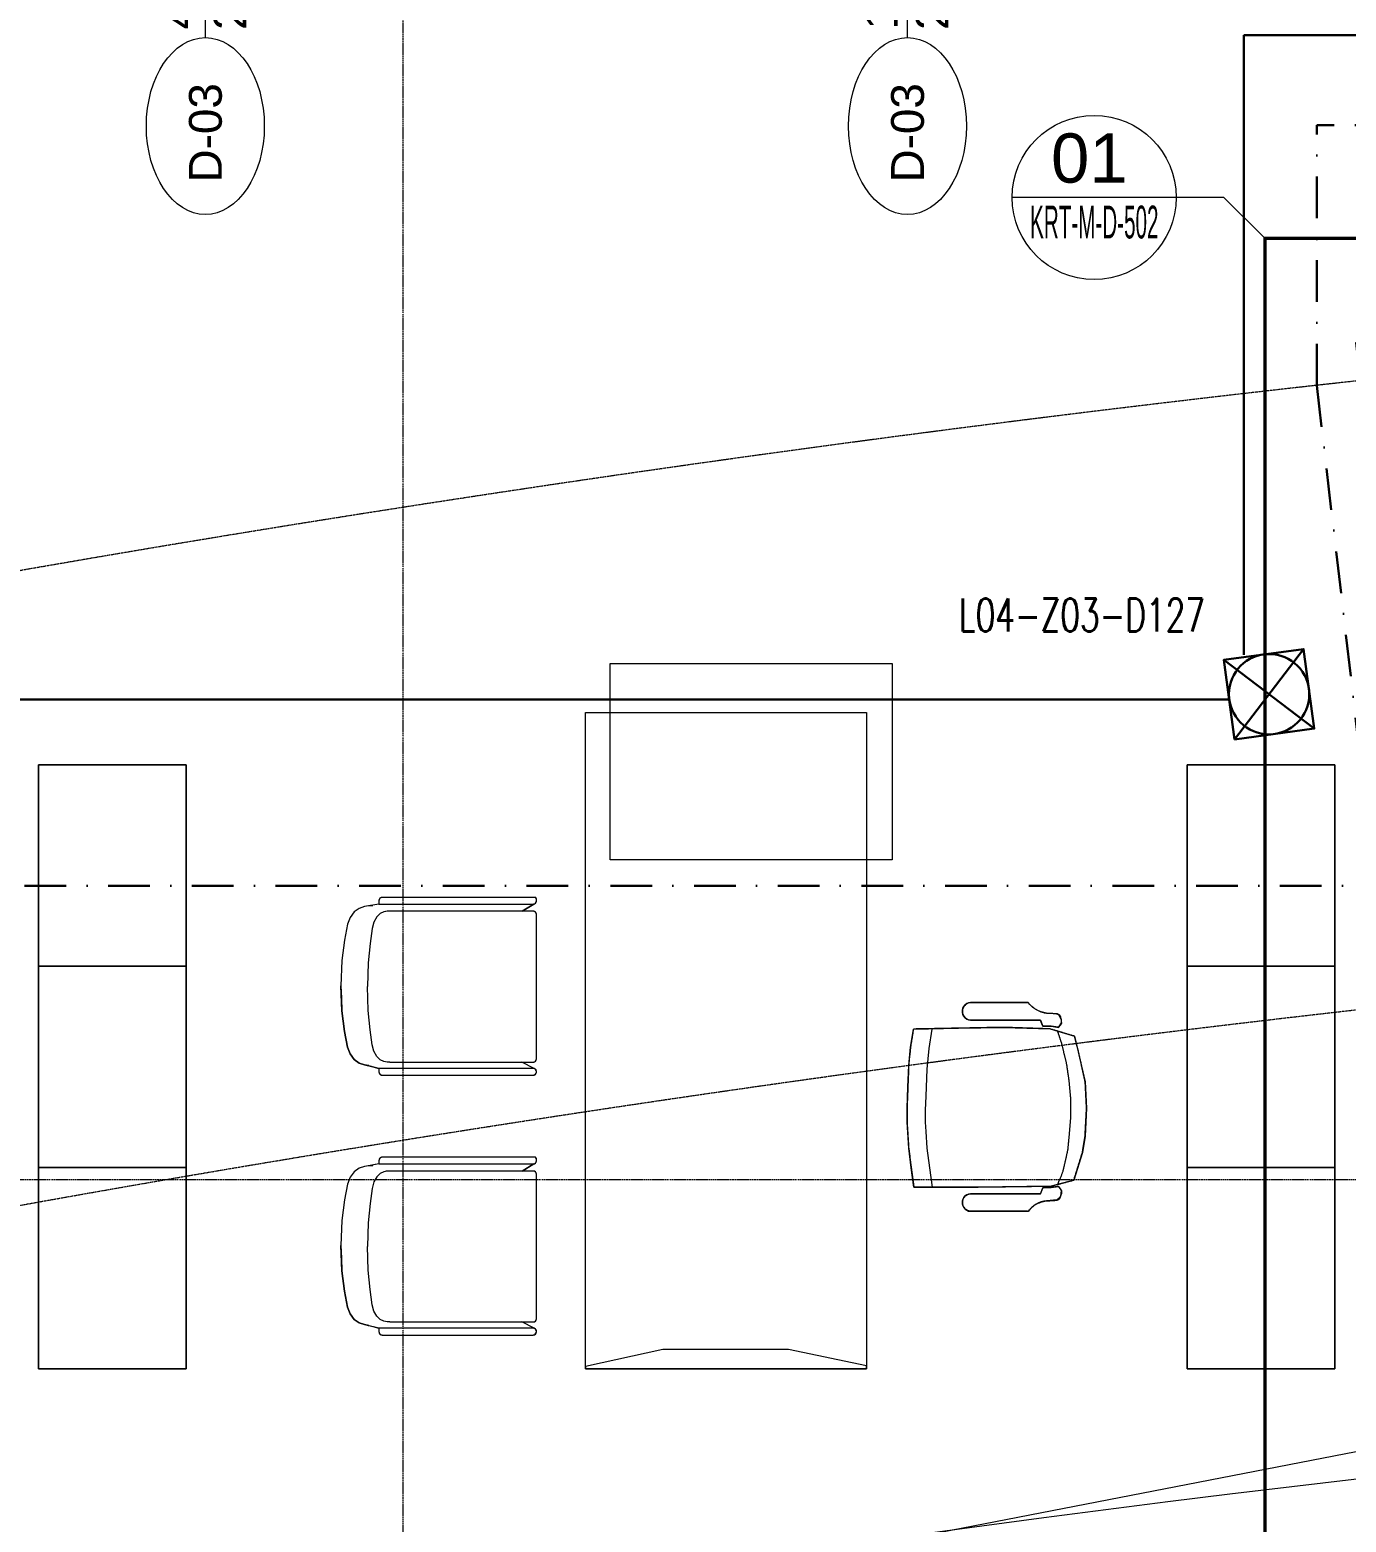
# Model space of a CAD drawing. Extents: x -1133 to 23780, y -1311 to 8245.
# Drawn here: x 9563.5 to 9964.6, y 1880.6 to 2335.4 of the extents above; entities that cross this region are included whole.
import ezdxf
from ezdxf.enums import TextEntityAlignment as Align

# ---------------------------------------------------------------- set-up
doc = ezdxf.new("R2010")
doc.units = 0
doc.header["$MEASUREMENT"] = 0
for name, pattern in [('DASHDOT', [25.4, 12.7, -6.35, 0, -6.35]), ('DASHDOT2', [0.5, 0.25, -0.125, 0, -0.125]), ('DOT2', [0.125, 0, -0.125]), ('HIDDEN', [0.375, 0.25, -0.125]), ('HIDDEN2', [4.7625, 3.175, -1.5875])]:
    doc.linetypes.add(name, pattern=pattern)
doc.layers.get('0').update_dxf_attribs({"color": 9, "lineweight": 9})
for name, color, linetype, lineweight in [('04', 9, 'Continuous', 9), ('05', 9, 'Continuous', 9), ('06D', 9, 'Continuous', 9), ('20', 9, 'DOT2', 9), ('21', 9, 'Continuous', 9), ('22', 8, 'Continuous', 9), ('24', 9, 'DASHDOT2', 9), ('35', 9, 'Continuous', 9), ('40', 9, 'Continuous', 9), ('E-DEDEKTÖR NUMARALARI', 20, 'Continuous', 30), ('E-DUVAR TİPİ FLAŞÖR', 7, 'Continuous', 30), ('E-KABLO', 7, 'Continuous', 30)]:
    doc.layers.add(name, color=color, linetype=linetype, lineweight=lineweight)
doc.styles.add('Arial', font='arial.ttf', dxfattribs={"height": 2.5})
doc.styles.add('E-YAZI', font='txttw.shx')

# ---------------------------------------------------------------- blocks, each defined once
blk = doc.blocks.new('0_doorno')
blk.add_lwpolyline([(4.5, 0), (12.5, 0)])
blk.add_ellipse((-0.891, 0), major_axis=(-5.391, 0), ratio=0.666667)
at = {"style": 'Arial'}
blk.add_attdef('YUKSEKLIK', text='', height=2, dxfattribs=at).set_placement((5, 12.3), align=Align.TOP_LEFT)
blk.add_attdef('KAPINO', text='', height=2, dxfattribs=at).set_placement((0, 0), align=Align.MIDDLE)
blk.add_attdef('GENISLIK', text='', height=2, dxfattribs=at).set_placement((5, -3.789), align=Align.BOTTOM_LEFT)
blk = doc.blocks.new('0_detailbox1')
blk.add_lwpolyline([(10.411, -2.5), (7.911, 0), (-5, 0)])
blk.add_circle((0, 0), 5)
at = {"style": 'Arial'}
blk.add_attdef('DETAYADI', text='', height=3, dxfattribs=at).set_placement((0, 0), align=Align.BOTTOM_CENTER)
blk.add_attdef('PAFTAADI', text='', height=2, dxfattribs=at).set_placement((0, -0.5), align=Align.TOP_CENTER)
blk = doc.blocks.new('p-audi_arac')
at = {"layer": '06D', "lineweight": 0, "flags": 128}
blk.add_lwpolyline([(695.6, 0.8), (-4.4, 0.8), (-4.4, 400.8), (695.6, 400.8)], close=True, dxfattribs=at)
blk = doc.blocks.new('Group-41-1')
for p, q in [((384804.5645, 69162.035), (384804.5645, 69161.585)), ((384805.1779, 69162.035), (384804.5645, 69162.035)), ((384805.1779, 69161.585), (384805.1779, 69162.035)), ((384804.5645, 69161.585), (384805.1779, 69161.585))]:
    blk.add_line(p, q)
at = {"flags": 128}
blk.add_lwpolyline([(384804.5645, 69162.035), (384805.1779, 69162.035), (384805.1779, 69161.585), (384804.5645, 69161.585)], close=True, dxfattribs=at)
blk = doc.blocks.new('Group-42-1')
at = {"layer": '05', "color": 7}
for p in [(-1.2267, 0), (-0.6133, 0), (0, 0)]:
    blk.add_blockref('Group-41-1', p, dxfattribs=at)
blk = doc.blocks.new('Group-32-1')
for p, q in [((384804.5516, 69159.371), (384804.573, 69159.3356)), ((384804.5731, 69159.3699), (384804.573, 69159.3694)), ((384804.573, 69159.3694), (384804.573, 69159.3689)), ((384804.573, 69159.3689), (384804.573, 69158.9239)), ((384804.5732, 69159.3709), (384804.5731, 69159.3704)), ((384804.5731, 69159.3704), (384804.5731, 69159.3699)), ((384804.5733, 69159.3713), (384804.5732, 69159.3709)), ((384804.5735, 69159.3718), (384804.5733, 69159.3713)), ((384804.5736, 69159.3723), (384804.5735, 69159.3718)), ((384804.5738, 69159.3727), (384804.5736, 69159.3723)), ((384804.574, 69159.3732), (384804.5738, 69159.3727)), ((384804.5742, 69159.3736), (384804.574, 69159.3732)), ((384804.5745, 69159.374), (384804.5742, 69159.3736)), ((384804.5747, 69159.3745), (384804.5745, 69159.374)), ((384804.575, 69159.3749), (384804.5747, 69159.3745)), ((384804.5753, 69159.3752), (384804.575, 69159.3749)), ((384804.5756, 69159.3756), (384804.5753, 69159.3752)), ((384804.576, 69159.376), (384804.5756, 69159.3756)), ((384804.5763, 69159.3763), (384804.576, 69159.376)), ((384804.5767, 69159.3766), (384804.5763, 69159.3763)), ((384804.5771, 69159.3769), (384804.5767, 69159.3766)), ((384804.5775, 69159.3772), (384804.5771, 69159.3769)), ((384804.5779, 69159.3775), (384804.5775, 69159.3772)), ((384804.5783, 69159.3777), (384804.5779, 69159.3775)), ((384804.5788, 69159.3779), (384804.5783, 69159.3777)), ((384804.5792, 69159.3781), (384804.5788, 69159.3779)), ((384804.5797, 69159.3783), (384804.5792, 69159.3781)), ((384804.5801, 69159.3785), (384804.5797, 69159.3783)), ((384804.5806, 69159.3786), (384804.5801, 69159.3785)), ((384804.5811, 69159.3787), (384804.5806, 69159.3786)), ((384804.5816, 69159.3788), (384804.5811, 69159.3787)), ((384804.5821, 69159.3789), (384804.5816, 69159.3788)), ((384804.5825, 69159.3789), (384804.5821, 69159.3789)), ((384804.583, 69159.3789), (384804.5825, 69159.3789)), ((384805.023, 69159.3789), (384804.583, 69159.3789)), ((384805.0235, 69159.3789), (384805.023, 69159.3789)), ((384805.024, 69159.3789), (384805.0235, 69159.3789)), ((384805.0245, 69159.3788), (384805.024, 69159.3789)), ((384805.0249, 69159.3787), (384805.0245, 69159.3788)), ((384805.0254, 69159.3786), (384805.0249, 69159.3787)), ((384805.0259, 69159.3785), (384805.0254, 69159.3786)), ((384805.0264, 69159.3783), (384805.0259, 69159.3785)), ((384805.0268, 69159.3781), (384805.0264, 69159.3783)), ((384805.0273, 69159.3779), (384805.0268, 69159.3781)), ((384805.0277, 69159.3777), (384805.0273, 69159.3779)), ((384805.0281, 69159.3775), (384805.0277, 69159.3777)), ((384805.0285, 69159.3772), (384805.0281, 69159.3775)), ((384805.029, 69159.3769), (384805.0285, 69159.3772)), ((384805.0293, 69159.3766), (384805.029, 69159.3769)), ((384805.0297, 69159.3763), (384805.0293, 69159.3766)), ((384805.0301, 69159.376), (384805.0297, 69159.3763)), ((384805.0304, 69159.3756), (384805.0301, 69159.376)), ((384805.0307, 69159.3752), (384805.0304, 69159.3756)), ((384805.031, 69159.3749), (384805.0307, 69159.3752)), ((384805.0313, 69159.3745), (384805.031, 69159.3749)), ((384805.0316, 69159.374), (384805.0313, 69159.3745)), ((384805.0318, 69159.3736), (384805.0316, 69159.374)), ((384805.032, 69159.3732), (384805.0318, 69159.3736)), ((384805.0322, 69159.3727), (384805.032, 69159.3732)), ((384805.0324, 69159.3723), (384805.0322, 69159.3727)), ((384805.0326, 69159.3718), (384805.0324, 69159.3723)), ((384805.0327, 69159.3713), (384805.0326, 69159.3718)), ((384805.0328, 69159.3709), (384805.0327, 69159.3713)), ((384805.0329, 69159.3704), (384805.0328, 69159.3709)), ((384805.0329, 69159.3699), (384805.0329, 69159.3704)), ((384805.033, 69159.3694), (384805.0329, 69159.3699)), ((384805.0521, 69159.3725), (384805.033, 69159.3345)), ((384805.033, 69159.3689), (384805.033, 69159.3694)), ((384805.033, 69158.9322), (384805.033, 69159.3689)), ((384805.033, 69158.9322), (384805.033, 69158.9322)), ((384804.5516, 69158.8992), (384804.558, 69158.8616)), ((384805.0524, 69158.8992), (384805.0423, 69158.8616))]:
    blk.add_line(p, q)
at = {"flags": 128}
for points in [[(384804.5309, 69158.9092), (384804.5309, 69158.9087), (384804.531, 69158.9082), (384804.531, 69158.9077), (384804.5311, 69158.9072), (384804.5312, 69158.9068), (384804.5314, 69158.9063), (384804.5315, 69158.9058), (384804.5317, 69158.9054), (384804.5319, 69158.9049), (384804.5321, 69158.9045), (384804.5324, 69158.904), (384804.5326, 69158.9036), (384804.5329, 69158.9032), (384804.5332, 69158.9028), (384804.5335, 69158.9025), (384804.5339, 69158.9021), (384804.5342, 69158.9018), (384804.5346, 69158.9015), (384804.535, 69158.9012), (384804.5354, 69158.9009), (384804.5358, 69158.9006), (384804.5362, 69158.9004), (384804.5367, 69158.9001), (384804.5371, 69158.8999), (384804.5376, 69158.8998), (384804.538, 69158.8996), (384804.5385, 69158.8995), (384804.539, 69158.8994), (384804.5395, 69158.8993), (384804.54, 69158.8992), (384804.5404, 69158.8992), (384804.5409, 69158.8992), (384804.5516, 69158.8992), (384804.5516, 69159.3689), (384804.5516, 69159.3694), (384804.5516, 69159.3699), (384804.5515, 69159.3704), (384804.5515, 69159.3709), (384804.5513, 69159.3713), (384804.5512, 69159.3718), (384804.5511, 69159.3723), (384804.5509, 69159.3727), (384804.5507, 69159.3732), (384804.5505, 69159.3736), (384804.5502, 69159.374), (384804.55, 69159.3745), (384804.5497, 69159.3749), (384804.5494, 69159.3752), (384804.5491, 69159.3756), (384804.5487, 69159.376), (384804.5484, 69159.3763), (384804.548, 69159.3766), (384804.5476, 69159.3769), (384804.5472, 69159.3772), (384804.5468, 69159.3775), (384804.5464, 69159.3777), (384804.5459, 69159.3779), (384804.5455, 69159.3781), (384804.545, 69159.3783), (384804.5445, 69159.3785), (384804.5441, 69159.3786), (384804.5436, 69159.3787), (384804.5431, 69159.3788), (384804.5426, 69159.3789), (384804.5421, 69159.3789), (384804.5416, 69159.3789), (384804.5359, 69159.3789), (384804.5357, 69159.3789), (384804.5354, 69159.3789), (384804.5352, 69159.3788), (384804.535, 69159.3788), (384804.5347, 69159.3788), (384804.5345, 69159.3787), (384804.5343, 69159.3786), (384804.534, 69159.3785), (384804.5338, 69159.3784), (384804.5336, 69159.3783), (384804.5334, 69159.3782), (384804.5332, 69159.3781), (384804.533, 69159.3779), (384804.5328, 69159.3778), (384804.5326, 69159.3776), (384804.5324, 69159.3774), (384804.5322, 69159.3773), (384804.5321, 69159.3771), (384804.5319, 69159.3769), (384804.5318, 69159.3767), (384804.5316, 69159.3765), (384804.5315, 69159.3763), (384804.5314, 69159.376), (384804.5313, 69159.3758), (384804.5312, 69159.3756), (384804.5312, 69159.3754), (384804.5311, 69159.3751), (384804.531, 69159.3749), (384804.531, 69159.3746), (384804.531, 69159.3744), (384804.5309, 69159.3741), (384804.5309, 69159.3739), (384804.5309, 69158.9092)], [(384805.0521, 69158.8992), (384805.0628, 69158.8992), (384805.0633, 69158.8992), (384805.0638, 69158.8992), (384805.0642, 69158.8993), (384805.0647, 69158.8994), (384805.0652, 69158.8995), (384805.0657, 69158.8996), (384805.0661, 69158.8998), (384805.0666, 69158.8999), (384805.0671, 69158.9001), (384805.0675, 69158.9004), (384805.0679, 69158.9006), (384805.0683, 69158.9009), (384805.0687, 69158.9012), (384805.0691, 69158.9015), (384805.0695, 69158.9018), (384805.0698, 69158.9021), (384805.0702, 69158.9025), (384805.0705, 69158.9028), (384805.0708, 69158.9032), (384805.0711, 69158.9036), (384805.0714, 69158.904), (384805.0716, 69158.9045), (384805.0718, 69158.9049), (384805.072, 69158.9054), (384805.0722, 69158.9058), (384805.0723, 69158.9063), (384805.0725, 69158.9068), (384805.0726, 69158.9072), (384805.0727, 69158.9077), (384805.0727, 69158.9082), (384805.0728, 69158.9087), (384805.0728, 69158.9092), (384805.0728, 69159.3689), (384805.0728, 69159.3694), (384805.0727, 69159.3699), (384805.0727, 69159.3704), (384805.0726, 69159.3709), (384805.0725, 69159.3713), (384805.0723, 69159.3718), (384805.0722, 69159.3723), (384805.072, 69159.3727), (384805.0718, 69159.3732), (384805.0716, 69159.3736), (384805.0714, 69159.374), (384805.0711, 69159.3745), (384805.0708, 69159.3749), (384805.0705, 69159.3752), (384805.0702, 69159.3756), (384805.0698, 69159.376), (384805.0695, 69159.3763), (384805.0691, 69159.3766), (384805.0687, 69159.3769), (384805.0683, 69159.3772), (384805.0679, 69159.3775), (384805.0675, 69159.3777), (384805.0671, 69159.3779), (384805.0666, 69159.3781), (384805.0661, 69159.3783), (384805.0657, 69159.3785), (384805.0652, 69159.3786), (384805.0647, 69159.3787), (384805.0642, 69159.3788), (384805.0638, 69159.3789), (384805.0633, 69159.3789), (384805.0628, 69159.3789), (384805.0621, 69159.3789), (384805.0616, 69159.3789), (384805.0611, 69159.3789), (384805.0606, 69159.3788), (384805.0601, 69159.3787), (384805.0596, 69159.3786), (384805.0592, 69159.3785), (384805.0587, 69159.3783), (384805.0582, 69159.3781), (384805.0578, 69159.3779), (384805.0574, 69159.3777), (384805.0569, 69159.3775), (384805.0565, 69159.3772), (384805.0561, 69159.3769), (384805.0557, 69159.3766), (384805.0554, 69159.3763), (384805.055, 69159.376), (384805.0547, 69159.3756), (384805.0543, 69159.3752), (384805.054, 69159.3749), (384805.0538, 69159.3745), (384805.0535, 69159.374), (384805.0533, 69159.3736), (384805.053, 69159.3732), (384805.0528, 69159.3727), (384805.0527, 69159.3723), (384805.0525, 69159.3718), (384805.0524, 69159.3713), (384805.0523, 69159.3709), (384805.0522, 69159.3704), (384805.0521, 69159.3699), (384805.0521, 69159.3694), (384805.0521, 69159.3689), (384805.0521, 69158.8992)]]:
    blk.add_lwpolyline(points, close=True, dxfattribs=at)
for points in [[(384804.5309, 69158.9092, 0.414214), (384804.5409, 69158.8992), (384804.5516, 69158.8992), (384804.5516, 69159.3689, 0.414214), (384804.5416, 69159.3789), (384804.5359, 69159.3789, 0.414214), (384804.5309, 69159.3739)], [(384805.0521, 69158.8992), (384805.0628, 69158.8992, 0.414214), (384805.0728, 69158.9092), (384805.0728, 69159.3689, 0.414214), (384805.0628, 69159.3789), (384805.0621, 69159.3789, 0.414214), (384805.0521, 69159.3689)]]:
    blk.add_lwpolyline(points, format="xyb", close=True, dxfattribs=at)
blk.add_lwpolyline([(384805.033, 69158.9322), (384805.033, 69159.3689, 0.414214), (384805.023, 69159.3789), (384804.583, 69159.3789, 0.414214), (384804.573, 69159.3689), (384804.573, 69158.9239), (384804.5738, 69158.9202)], format="xyb", dxfattribs=at)
for points in [[(384804.573, 69158.9322), (384804.573, 69158.9239), (384804.5752, 69158.9142), (384804.5804, 69158.903), (384804.5903, 69158.8926), (384804.6064, 69158.8839), (384804.6258, 69158.8783), (384804.6716, 69158.8721), (384804.7307, 69158.8665), (384804.803, 69158.8644)], [(384805.033, 69158.9322), (384805.033, 69158.9239), (384805.0308, 69158.9142), (384805.0256, 69158.903), (384805.0157, 69158.8926), (384804.9996, 69158.8839), (384804.9803, 69158.8783), (384804.9344, 69158.8721), (384804.8753, 69158.8665), (384804.803, 69158.8644)], [(384804.5569, 69158.8806), (384804.5569, 69158.8686), (384804.5592, 69158.8546), (384804.5647, 69158.8386), (384804.5752, 69158.8236), (384804.5922, 69158.8111), (384804.6127, 69158.8031), (384804.6612, 69158.7941), (384804.7237, 69158.7861), (384804.8002, 69158.7831)], [(384805.0434, 69158.8658), (384805.0434, 69158.8686), (384805.0412, 69158.8546), (384805.0357, 69158.8386), (384805.0252, 69158.8236), (384805.0082, 69158.8111), (384804.9877, 69158.8031), (384804.9392, 69158.7941), (384804.8767, 69158.7861), (384804.8002, 69158.7831)]]:
    blk.add_lwpolyline(points, dxfattribs=at)
at = {"layer": '40'}
blk.add_lwpolyline([(384805.023, 69159.3789), (384804.583, 69159.3789, 0.414214), (384804.573, 69159.3689), (384804.573, 69159.3366), (384804.573, 69159.3356), (384804.5516, 69159.371), (384804.551, 69159.3725, 0.309775), (384804.5416, 69159.3789), (384804.5359, 69159.3789, 0.413784), (384804.5309, 69159.3739), (384804.5309, 69158.9092, 0.414214), (384804.5409, 69158.8992), (384804.5516, 69158.8992), (384804.5569, 69158.8686), (384804.5592, 69158.8546), (384804.5647, 69158.8386), (384804.5752, 69158.8236), (384804.5922, 69158.8111), (384804.6127, 69158.8031), (384804.6612, 69158.7941), (384804.7237, 69158.7861), (384804.8002, 69158.7831), (384804.8384, 69158.7846), (384804.8767, 69158.7861), (384804.9392, 69158.7941), (384804.9877, 69158.8031), (384805.0082, 69158.8111), (384805.0252, 69158.8236), (384805.0357, 69158.8386), (384805.0412, 69158.8546), (384805.0473, 69158.8804), (384805.0524, 69158.8992), (384805.0628, 69158.8992, 0.414214), (384805.0728, 69158.9092), (384805.0728, 69159.3689, 0.781144), (384805.0521, 69159.3725), (384805.033, 69159.3345), (384805.033, 69159.3689, 0.407263), (384805.0232, 69159.3789)], format="xyb", close=True, dxfattribs=at)
blk = doc.blocks.new('Group-258-1')
at = {"linetype": 'Continuous'}
for p, q in [((384800.0983, 69164.505), (384800.0936, 69164.5084)), ((384800.71, 69164.505), (384800.7146, 69164.5084)), ((384800.2257, 69164.3995), (384800.1668, 69164.4084)), ((384800.2892, 69164.3936), (384800.2257, 69164.3995)), ((384800.3717, 69164.3904), (384800.2892, 69164.3936)), ((384800.4137, 69164.389), (384800.3717, 69164.3904)), ((384800.4502, 69164.389), (384800.4137, 69164.389)), ((384800.4792, 69164.3908), (384800.4502, 69164.389)), ((384800.5299, 69164.394), (384800.4792, 69164.3908)), ((384800.5895, 69164.4019), (384800.5299, 69164.394)), ((384800.6491, 69164.4097), (384800.5895, 69164.4019))]:
    blk.add_line(p, q, dxfattribs=at)
at = {"linetype": 'Continuous', "flags": 128}
for points in [[(384800.0862, 69164.6997), (384800.0862, 69164.6409), (384800.0862, 69164.6409)], [(384800.722, 69164.6997), (384800.722, 69164.6409), (384800.722, 69164.6409)], [(384800.0862, 69164.6409), (384800.0862, 69164.5259), (384800.0862, 69164.6409)], [(384800.1395, 69164.5259), (384800.1395, 69164.6409), (384800.1395, 69164.6409)], [(384800.6687, 69164.5259), (384800.6687, 69164.6409), (384800.6687, 69164.6409)], [(384800.722, 69164.6409), (384800.722, 69164.5259), (384800.722, 69164.6409)], [(384800.0862, 69164.5259), (384800.0862, 69164.5259), (384800.087, 69164.52)], [(384800.0862, 69164.5259), (384800.087, 69164.52), (384800.087, 69164.52)], [(384800.087, 69164.52), (384800.087, 69164.52), (384800.0892, 69164.5143)], [(384800.087, 69164.52), (384800.0892, 69164.5143), (384800.0892, 69164.5143)], [(384800.0892, 69164.5143), (384800.0892, 69164.5143), (384800.0929, 69164.5094)], [(384800.0892, 69164.5143), (384800.0936, 69164.5084), (384800.0929, 69164.5094)], [(384800.0977, 69164.5054), (384800.0977, 69164.5054), (384800.1034, 69164.5026)], [(384800.0977, 69164.5054), (384800.1034, 69164.5026), (384800.1034, 69164.5026)], [(384800.1223, 69164.5026), (384800.1223, 69164.5026), (384800.128, 69164.5054)], [(384800.1223, 69164.5026), (384800.128, 69164.5054), (384800.128, 69164.5054)], [(384800.128, 69164.5054), (384800.128, 69164.5054), (384800.1328, 69164.5094)], [(384800.128, 69164.5054), (384800.1328, 69164.5094), (384800.1328, 69164.5094)], [(384800.1328, 69164.5094), (384800.1328, 69164.5094), (384800.1365, 69164.5143)], [(384800.1328, 69164.5094), (384800.1365, 69164.5143), (384800.1365, 69164.5143)], [(384800.1365, 69164.5143), (384800.1365, 69164.5143), (384800.1387, 69164.52)], [(384800.1365, 69164.5143), (384800.1387, 69164.52), (384800.1387, 69164.52)], [(384800.1387, 69164.52), (384800.1387, 69164.52), (384800.1395, 69164.5259)], [(384800.1387, 69164.52), (384800.1395, 69164.5259), (384800.1395, 69164.5259)], [(384800.6695, 69164.52), (384800.6695, 69164.52), (384800.6687, 69164.5259)], [(384800.6695, 69164.52), (384800.6687, 69164.5259), (384800.6687, 69164.5259)], [(384800.6718, 69164.5143), (384800.6718, 69164.5143), (384800.6695, 69164.52)], [(384800.6718, 69164.5143), (384800.6695, 69164.52), (384800.6695, 69164.52)], [(384800.6754, 69164.5094), (384800.6754, 69164.5094), (384800.6718, 69164.5143)], [(384800.6754, 69164.5094), (384800.6718, 69164.5143), (384800.6718, 69164.5143)], [(384800.6802, 69164.5054), (384800.6802, 69164.5054), (384800.6754, 69164.5094)], [(384800.6802, 69164.5054), (384800.6754, 69164.5094), (384800.6754, 69164.5094)], [(384800.6859, 69164.5026), (384800.6859, 69164.5026), (384800.6802, 69164.5054)], [(384800.6859, 69164.5026), (384800.6802, 69164.5054), (384800.6802, 69164.5054)], [(384800.7105, 69164.5054), (384800.7105, 69164.5054), (384800.7048, 69164.5026)], [(384800.7105, 69164.5054), (384800.7048, 69164.5026), (384800.7048, 69164.5026)], [(384800.719, 69164.5143), (384800.7146, 69164.5084), (384800.7153, 69164.5094)], [(384800.719, 69164.5143), (384800.719, 69164.5143), (384800.7153, 69164.5094)], [(384800.7213, 69164.52), (384800.7213, 69164.52), (384800.719, 69164.5143)], [(384800.7213, 69164.52), (384800.719, 69164.5143), (384800.719, 69164.5143)], [(384800.722, 69164.5259), (384800.722, 69164.5259), (384800.7213, 69164.52)], [(384800.722, 69164.5259), (384800.7213, 69164.52), (384800.7213, 69164.52)], [(384800.1034, 69164.5026), (384800.1034, 69164.5026), (384800.1096, 69164.5011)], [(384800.1034, 69164.5026), (384800.1096, 69164.5011), (384800.1096, 69164.5011)], [(384800.1096, 69164.5011), (384800.1096, 69164.5011), (384800.1161, 69164.5011)], [(384800.1096, 69164.5011), (384800.1161, 69164.5011), (384800.1161, 69164.5011)], [(384800.1161, 69164.5011), (384800.1161, 69164.5011), (384800.1223, 69164.5026)], [(384800.1161, 69164.5011), (384800.1223, 69164.5026), (384800.1223, 69164.5026)], [(384800.6922, 69164.5011), (384800.6922, 69164.5011), (384800.6859, 69164.5026)], [(384800.6922, 69164.5011), (384800.6859, 69164.5026), (384800.6859, 69164.5026)], [(384800.6986, 69164.5011), (384800.6986, 69164.5011), (384800.6922, 69164.5011)], [(384800.6986, 69164.5011), (384800.6922, 69164.5011), (384800.6922, 69164.5011)], [(384800.7048, 69164.5026), (384800.7048, 69164.5026), (384800.6986, 69164.5011)], [(384800.7048, 69164.5026), (384800.6986, 69164.5011), (384800.6986, 69164.5011)]]:
    blk.add_lwpolyline(points, close=True, dxfattribs=at)
at = {"linetype": 'Continuous'}
for points in [[(384800.3272, 69164.8751), (384800.2792, 69164.8644), (384800.2312, 69164.8536)], [(384800.4074, 69164.8792), (384800.3673, 69164.8772), (384800.3272, 69164.8751)], [(384800.4932, 69164.8746), (384800.4503, 69164.8769), (384800.4074, 69164.8792)], [(384800.5432, 69164.8666), (384800.5182, 69164.8706), (384800.4932, 69164.8746)], [(384800.1886, 69164.8426), (384800.1775, 69164.8055), (384800.1663, 69164.7685)], [(384800.2312, 69164.8536), (384800.2099, 69164.8481), (384800.1886, 69164.8426)], [(384800.3252, 69164.8264), (384800.2999, 69164.8227), (384800.2746, 69164.8191)], [(384800.3841, 69164.8318), (384800.3546, 69164.8291), (384800.3252, 69164.8264)], [(384800.4307, 69164.8318), (384800.4074, 69164.8318), (384800.3841, 69164.8318)], [(384800.4872, 69164.8271), (384800.4589, 69164.8295), (384800.4307, 69164.8318)], [(384800.5356, 69164.8225), (384800.5114, 69164.8248), (384800.4872, 69164.8271)], [(384800.6271, 69164.8405), (384800.5851, 69164.8535), (384800.5432, 69164.8666)], [(384800.6454, 69164.7717), (384800.6363, 69164.8061), (384800.6271, 69164.8405)], [(384800.1182, 69164.7571), (384800.1184, 69164.788), (384800.1261, 69164.8013), (384800.1481, 69164.8026)], [(384800.1481, 69164.8026), (384800.1523, 69164.8031), (384800.1616, 69164.7937)], [(384800.1616, 69164.7937), (384800.1601, 69164.7826), (384800.1585, 69164.7715)], [(384800.2113, 69164.8039), (384800.1911, 69164.7972), (384800.1708, 69164.7905)], [(384800.2746, 69164.8191), (384800.2429, 69164.8115), (384800.2113, 69164.8039)], [(384800.5919, 69164.8096), (384800.5638, 69164.8161), (384800.5356, 69164.8225)], [(384800.637, 69164.7924), (384800.6046, 69164.8075), (384800.5919, 69164.8096)], [(384800.6601, 69164.8026), (384800.656, 69164.8031), (384800.6466, 69164.7937)], [(384800.6466, 69164.7937), (384800.6482, 69164.7826), (384800.6497, 69164.7715)], [(384800.69, 69164.7571), (384800.6898, 69164.788), (384800.6822, 69164.8013), (384800.6601, 69164.8026)], [(384800.0854, 69164.7011), (384800.1126, 69164.7212), (384800.1182, 69164.7571)], [(384800.158, 69164.7461), (384800.1488, 69164.7423), (384800.1395, 69164.7385)], [(384800.1395, 69164.7385), (384800.1395, 69164.6897), (384800.1395, 69164.6409)], [(384800.1585, 69164.7715), (384800.1583, 69164.7588), (384800.158, 69164.7461)], [(384800.1663, 69164.7685), (384800.1639, 69164.6975), (384800.1616, 69164.6266)], [(384800.6491, 69164.4746), (384800.6472, 69164.6232), (384800.6454, 69164.7717)], [(384800.6497, 69164.7715), (384800.65, 69164.7588), (384800.6502, 69164.7461)], [(384800.6502, 69164.7461), (384800.6595, 69164.7423), (384800.6687, 69164.7385)], [(384800.6687, 69164.7385), (384800.6687, 69164.6897), (384800.6687, 69164.6409)], [(384800.7229, 69164.7011), (384800.6957, 69164.7212), (384800.69, 69164.7571)], [(384800.1616, 69164.6266), (384800.1642, 69164.4892), (384800.1668, 69164.3518)], [(384800.6491, 69164.3531), (384800.6491, 69164.4138), (384800.6491, 69164.4746)], [(384800.1668, 69164.3518), (384800.2302, 69164.3409), (384800.278, 69164.3374)], [(384800.278, 69164.3374), (384800.3427, 69164.3349), (384800.4074, 69164.3324)], [(384800.4074, 69164.3324), (384800.4288, 69164.3324), (384800.4502, 69164.3324)], [(384800.4502, 69164.3324), (384800.4901, 69164.3349), (384800.5299, 69164.3374)], [(384800.5299, 69164.3374), (384800.5895, 69164.3452), (384800.6491, 69164.3531)]]:
    blk.add_open_spline(points, degree=2, dxfattribs=at)
at = {"layer": '40'}
blk.add_lwpolyline([(384800.6491, 69164.3531), (384800.5895, 69164.3452), (384800.5299, 69164.3374), (384800.4502, 69164.3324), (384800.4074, 69164.3324), (384800.3427, 69164.3349), (384800.278, 69164.3374), (384800.2222, 69164.3433), (384800.1668, 69164.3518), (384800.1642, 69164.4892), (384800.1616, 69164.6266), (384800.1639, 69164.6975), (384800.1663, 69164.7685), (384800.1732, 69164.7913), (384800.1886, 69164.8426), (384800.3272, 69164.8751), (384800.4074, 69164.8792), (384800.4932, 69164.8746), (384800.5432, 69164.8666), (384800.6271, 69164.8405), (384800.6454, 69164.7717), (384800.6472, 69164.6232), (384800.6491, 69164.4746), (384800.6491, 69164.4097)], close=True, dxfattribs=at)
for points in [[(384800.1395, 69164.7385), (384800.158, 69164.7461), (384800.1583, 69164.7588), (384800.1585, 69164.7715), (384800.1616, 69164.7937), (384800.1481, 69164.8026, 0.293897), (384800.1206, 69164.7899), (384800.1182, 69164.7571, -0.205), (384800.0854, 69164.7011), (384800.0862, 69164.6997), (384800.0862, 69164.5259, 0.937941), (384800.1395, 69164.5259)], [(384800.6687, 69164.7385), (384800.6502, 69164.7461), (384800.65, 69164.7588), (384800.6497, 69164.7715), (384800.6466, 69164.7937), (384800.6601, 69164.8026, -0.293897), (384800.6877, 69164.7899), (384800.69, 69164.7571, 0.205), (384800.7229, 69164.7011), (384800.722, 69164.6997), (384800.722, 69164.5259, -0.937941), (384800.6687, 69164.5259)]]:
    blk.add_lwpolyline(points, format="xyb", close=True, dxfattribs=at)
blk = doc.blocks.new('p-ma-audi')
for p, q in [((-7.57, 155.19), (-7.57, 200)), ((-85.7, 155.19), (-7.57, 155.19))]:
    blk.add_line(p, q)
at = {"flags": 128}
for points in [[(-7.57, 200), (-7.57, 214.96), (-93.45, 214.96), (-93.45, 155.19), (-85.7, 155.19)], [(-85.7, 0.04), (-85.7, 0.94), (-61.93, 5.88), (-23.62, 5.88), (0, 0.73), (0, 0), (-85.67, 0)]]:
    blk.add_lwpolyline(points, dxfattribs=at)
for points in [[(-85.7, 200), (-85.7, 0), (0, 0), (0, 200), (-85.7, 200)], [(-85.7, 200), (-85.7, 0), (0, 0), (0, 200)]]:
    blk.add_lwpolyline(points, close=True, dxfattribs=at)
blk = doc.blocks.new('100_DUVAR TİPİ FLAŞÖR 085')
at = {"layer": 'E-DUVAR TİPİ FLAŞÖR', "color": 4}
blk.add_line((-1.224, 2.448), (1.224, 0), dxfattribs=at)
blk.add_lwpolyline([(-1.224, 0), (-1.224, 2.448), (1.224, 2.448), (1.224, 0)], close=True, dxfattribs=at)
blk.add_lwpolyline([(1.224, 2.448), (-1.224, 0)], dxfattribs=at)
blk.add_circle((0, 1.224), 1.224, dxfattribs=at)

msp = doc.modelspace()

# ---------------------------------------------------------------- linework, layer by layer
at = {"layer": '20', "linetype": 'HIDDEN', "lineweight": 0}
for points in [[(7497.5, 1433.22, -0.101512), (9968.66, 2228.47, -0.101512)], [(7129.5, 979.76, -0.152644), (10705.5, 2076.19, -0.10573)]]:
    msp.add_lwpolyline(points, format="xyb", dxfattribs=at)
at = {"layer": '21', "linetype": 'DASHDOT2'}
msp.add_lwpolyline([(9677.23, 287.1), (9677.23, 2538.75)], dxfattribs=at)
at = {"layer": '21', "linetype": 'HIDDEN2', "ltscale": 0.1, "const_width": 1}
msp.add_lwpolyline([(9939.87, 2271.8), (10517.49, 2271.8), (10517.49, 1816.58), (9939.87, 1816.58)], close=True, dxfattribs=at)
at = {"layer": '24'}
msp.add_lwpolyline([(6827.5, 1985), (11027.5, 1985)], dxfattribs=at)
at = {"layer": '35'}
msp.add_lwpolyline([(7909.5, 2803), (8525.5, 2803), (8525.5, 2363), (10472.5, 2363), (10472.5, 2240), (9967.4, 2240), (10004.84, 1897.89, 0.099521), (7703.07, 1167.17)], format="xyb", dxfattribs=at)
at = {"layer": 'E-KABLO', "color": 5, "linetype": 'Continuous'}
for p, q in [((10589.18, 2333.72), (9933.46, 2333.72)), ((9933.46, 2144.88), (9933.46, 2333.72)), ((9928.97, 2131.29), (7921.87, 2131.29))]:
    msp.add_line(p, q, dxfattribs=at)
at = {"layer": 'E-KABLO', "color": 6, "linetype": 'DASHDOT'}
for p, q in [((10164.98, 2306.35), (9955.66, 2306.35)), ((9955.66, 2227.01), (9955.66, 2306.35)), ((9955.66, 2227.01), (9968.71, 2114.9)), ((9383.4, 2074.52), (9973.15, 2074.52))]:
    msp.add_line(p, q, dxfattribs=at)

# ---------------------------------------------------------------- block references
at = {"layer": '04', "xscale": -1, "rotation": 10.97905675578669}
msp.add_blockref('p-audi_arac', (10056.95, 1511.06), dxfattribs=at)
at = {"layer": '05', "color": 7, "xscale": -1}
msp.add_blockref('p-ma-audi', (9732.79, 1927.3), dxfattribs=at)
at = {"layer": '05', "color": 7, "xscale": 100, "yscale": 100, "zscale": 100, "rotation": 270}
for p in [(-6906592.33, 38482445.14), (-6906242.33, 38482445.14)]:
    msp.add_blockref('Group-42-1', p, dxfattribs=at)
at = {"layer": '05', "color": 7, "extrusion": (0, 0, -1), "xscale": -100, "yscale": 100, "zscale": -100, "rotation": 90}
for name, p in [('Group-32-1', (6906220.01, 38482524.1)), ('Group-258-1', (6906602.43, 38482047.56)), ('Group-32-1', (6906220.01, 38482444.92))]:
    msp.add_blockref(name, p, dxfattribs=at)
at = {"layer": '21'}
ref = msp.add_blockref('0_detailbox1', (9887.82, 2284.3), dxfattribs=dict(at, xscale=5, yscale=5, zscale=5))
ref.add_attrib('DETAYADI', '01', dxfattribs={"layer": '0', "height": 15, "style": 'Arial'}).set_placement((9886.33, 2284.3), align=Align.BOTTOM_CENTER)
ref.add_attrib('PAFTAADI', 'KRT-M-D-502', dxfattribs={"layer": '0', "height": 10, "style": 'Arial', "width": 0.45}).set_placement((9887.86, 2281.8), align=Align.TOP_CENTER)
at = {"layer": '22'}
ref = msp.add_blockref('0_doorno', (9617, 2310.5), dxfattribs=dict(at, xscale=5, yscale=5, zscale=5, rotation=90))
ref.add_attrib('KAPINO', 'D-03', dxfattribs={"layer": '0', "height": 10, "rotation": 90, "style": 'Arial'}).set_placement((9617.01, 2303.99), align=Align.MIDDLE)
ref.add_attrib('GENISLIK', '40', dxfattribs={"layer": '0', "height": 10, "rotation": 90, "style": 'Arial'}).set_placement((9617, 2335.5), align=Align.BOTTOM_LEFT)
ref.add_attrib('YUKSEKLIK', '270', dxfattribs={"layer": '0', "height": 10, "rotation": 90, "style": 'Arial'}).set_placement((9619.5, 2335.32), align=Align.TOP_LEFT)
ref = msp.add_blockref('0_doorno', (9830.93, 2310.5), dxfattribs=dict(at, xscale=5, yscale=5, zscale=5, rotation=90))
ref.add_attrib('KAPINO', 'D-03', dxfattribs={"layer": '0', "height": 10, "rotation": 90, "style": 'Arial'}).set_placement((9830.94, 2303.99), align=Align.MIDDLE)
ref.add_attrib('GENISLIK', '190', dxfattribs={"layer": '0', "height": 10, "rotation": 90, "style": 'Arial'}).set_placement((9830.93, 2335.5), align=Align.BOTTOM_LEFT)
ref.add_attrib('YUKSEKLIK', '270', dxfattribs={"layer": '0', "height": 10, "rotation": 90, "style": 'Arial'}).set_placement((9833.43, 2335.32), align=Align.TOP_LEFT)
at = {"layer": 'E-DUVAR TİPİ FLAŞÖR', "xscale": 10, "yscale": 10, "zscale": 10, "rotation": 7.655763573717055}
msp.add_blockref('100_DUVAR TİPİ FLAŞÖR 085', (9942.73, 2120.79), dxfattribs=at)

# ---------------------------------------------------------------- texts
at = {"layer": 'E-DEDEKTÖR NUMARALARI', "style": 'E-YAZI', "width": 0.7}
msp.add_text('L04-Z03-D127', height=10, dxfattribs=at).set_placement((9846.6, 2152.04))

doc.saveas('drawing.dxf')
